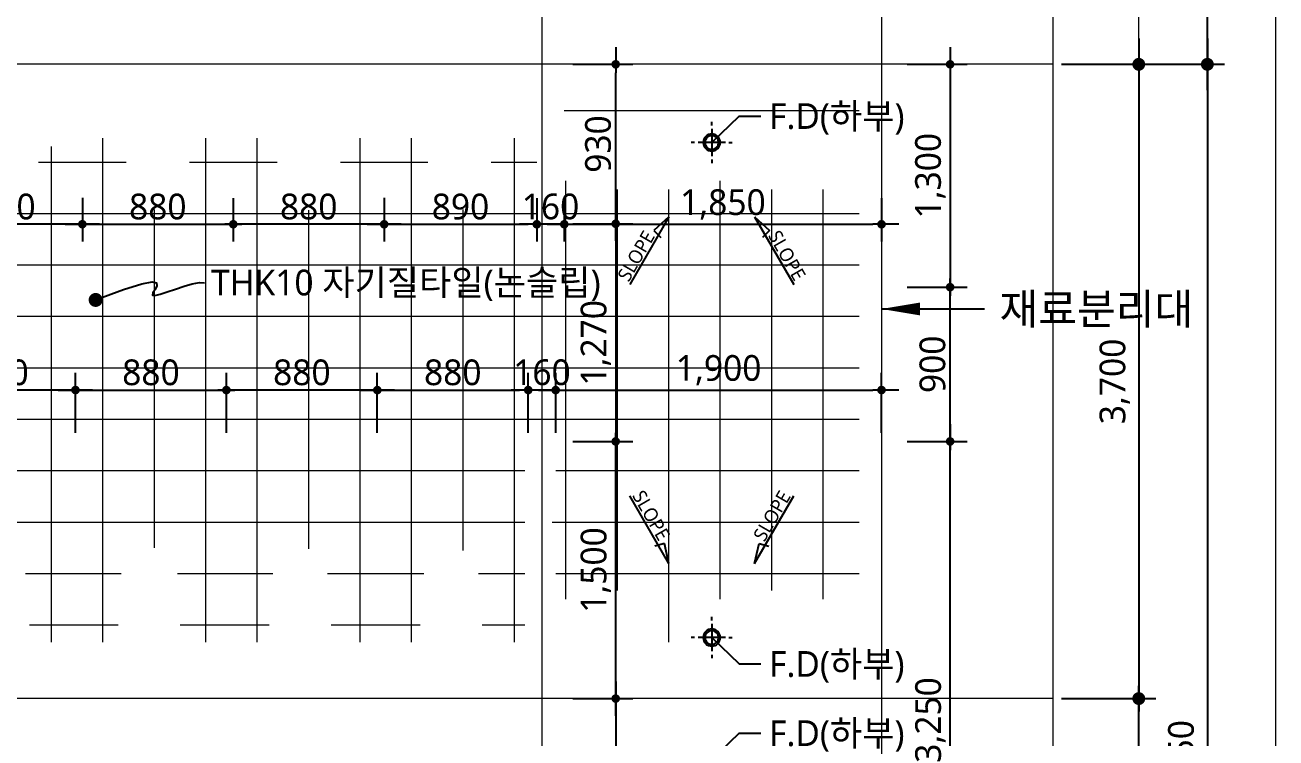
# Model space of a CAD drawing. Header units: millimetres. Extents: x -423835 to -174325, y -1379898 to -1311126.
# Drawn here: x -263883 to -256589, y -1360048 to -1355889 of the extents above; entities that cross this region are included whole.
import ezdxf
from ezdxf.enums import TextEntityAlignment as Align

# ---------------------------------------------------------------- set-up
doc = ezdxf.new("R2010")
doc.units = ezdxf.units.MM
doc.header["$LTSCALE"] = 100
doc.header["$MEASUREMENT"] = 0
doc.header["$PDSIZE"] = -10
doc.linetypes.add('CEN', pattern=[62, 60, -1, 0, -1])
doc.layers.get('0').update_dxf_attribs({"linetype": 'CONTINUOUS'})
doc.layers.get('Defpoints').update_dxf_attribs({"color": 153, "linetype": 'CONTINUOUS'})
for name, color, linetype, lineweight in [('A-AXIS-LINE', 1, 'CEN', 15), ('A-MKXS-TEXT1', 3, 'CONTINUOUS', 25), ('A-WAXK-PATT', 8, 'CONTINUOUS', 18)]:
    doc.layers.add(name, color=color, linetype=linetype, lineweight=lineweight)
for name, color, linetype in [('A-DIMS', 7, 'CONTINUOUS'), ('A-ETC-1', 7, 'CONTINUOUS'), ('A-MKXS-LEAD', 7, 'CONTINUOUS'), ('A-TXT-S', 3, 'CONTINUOUS'), ('AA-TEX-3', 3, 'CONTINUOUS'), ('ARDM', 7, 'CONTINUOUS'), ('FIX', 6, 'CONTINUOUS'), ('LEADER', 7, 'CONTINUOUS')]:
    doc.layers.add(name, color=color, linetype=linetype)
doc.layers.add('A-XXXX-NPLT', color=144, linetype='CONTINUOUS', lineweight=0, plot=False)
doc.styles.add('HY울릉도L', font='')
doc.styles.add('돋움체', font='')
doc.styles.add('맑은고딕', font='malgun.ttf')
doc.styles.get('HY울릉도L').set_extended_font_data('HYwulM')
doc.styles.get('돋움체').set_extended_font_data('DotumChe')
doc.dimstyles.new('CDIM', dxfattribs={"dimtxt": 3, "dimasz": 1.5, "dimexe": 2, "dimexo": 1, "dimgap": 1, "dimtad": 1, "dimdec": 0, "dimrnd": 0.5, "dimzin": 0, "dimdsep": 32, "dimlunit": 6, "dimtxsty": 'HY울릉도L', "dimblk1": '_CIDOT', "dimblk2": '_CIDOT', "dimsah": 1, "dimcen": 5.5, "dimclrd": 2, "dimclre": 2, "dimclrt": 7, "dimadec": 0, "dimazin": 0, "dimtfac": 1, "dimtdec": 0, "dimtix": 1, "dimtmove": 2, "dimatfit": 1, "dimldrblk": '_CIDOT', "dimfxl": 1, "dimtolj": 1, "dimtzin": 0, "dimlwd": -1, "dimarcsym": 0})

# ---------------------------------------------------------------- blocks, each defined once
blk = doc.blocks.new('지하2층 평면도$1$FD')
at = {"layer": 'FIX'}
for p, q in [((0, 100), (0, 120)), ((0, -80), (0, 80)), ((-100, 0), (-120, 0)), ((80, 0), (-80, 0)), ((100, 0), (120, 0)), ((0, -100), (0, -120))]:
    blk.add_line(p, q, dxfattribs=at)
for radius in [50, 40]:
    blk.add_circle((0, 0), radius, dxfattribs=at)
blk = doc.blocks.new('A$C136B090C')
at = {"layer": 'A-ETC-1'}
for p, q in [((-50, 329), (86, 204)), ((-50, 329), (306, -288)), ((86, 204), (22, 139))]:
    blk.add_line(p, q, dxfattribs=at)
blk = doc.blocks.new('_CIDOT')
at = {"color": 0, "linetype": 'ByBlock'}
blk.add_line((2, 0), (-1, 0), dxfattribs=at)
at = {"color": 0, "linetype": 'ByBlock', "const_width": 0.5}
blk.add_lwpolyline([(-0.25, 0, 1), (0.25, 0, 1)], format="xyb", close=True, dxfattribs=at)
blk = doc.blocks.new('*D282')
at = {"layer": 'A-DIMS', "lineweight": -2, "transparency": 16777216}
for p, q in [((-258739.2, -1358318.3), (-258389.2, -1358318.3)), ((-258739.2, -1361568.3), (-258389.2, -1361568.3))]:
    blk.add_line(p, q, dxfattribs=at)
at = {"layer": 'A-DIMS', "transparency": 16777216}
blk.add_line((-258489.2, -1361518.3), (-258489.2, -1358368.3), dxfattribs=at)
at = {"layer": 'Defpoints', "color": 0, "transparency": 16777216}
for p in [(-258789.2, -1358318.3), (-258489.2, -1358318.3), (-258789.2, -1361568.3)]:
    blk.add_point(p, dxfattribs=at)
at = {"layer": 'A-DIMS', "transparency": 16777216, "xscale": 50, "yscale": 50, "zscale": 50}
for p, rotation in [((-258489.2, -1358318.3), 90), ((-258489.2, -1361568.3), 270)]:
    blk.add_blockref('_CIDOT', p, dxfattribs=dict(at, rotation=rotation))
at = {"layer": 'A-DIMS', "color": 3, "transparency": 16777216, "insert": (-258604.3, -1359943.3), "char_height": 150, "attachment_point": 5, "rotation": 90, "style": '맑은고딕'}
blk.add_mtext('\\A1;3,250', dxfattribs=at)
blk = doc.blocks.new('*D284')
at = {"layer": 'A-DIMS', "lineweight": -2, "transparency": 16777216}
for p, q in [((-258739.2, -1357418.3), (-258389.2, -1357418.3)), ((-258739.2, -1358318.3), (-258389.2, -1358318.3))]:
    blk.add_line(p, q, dxfattribs=at)
at = {"layer": 'A-DIMS', "transparency": 16777216}
blk.add_line((-258489.2, -1358268.3), (-258489.2, -1357468.3), dxfattribs=at)
at = {"layer": 'Defpoints', "color": 0, "transparency": 16777216}
for p in [(-258789.2, -1357418.3), (-258489.2, -1357418.3), (-258789.2, -1358318.3)]:
    blk.add_point(p, dxfattribs=at)
at = {"layer": 'A-DIMS', "transparency": 16777216, "xscale": 50, "yscale": 50, "zscale": 50}
for p, rotation in [((-258489.2, -1357418.3), 90), ((-258489.2, -1358318.3), 270)]:
    blk.add_blockref('_CIDOT', p, dxfattribs=dict(at, rotation=rotation))
at = {"layer": 'A-DIMS', "color": 3, "transparency": 16777216, "insert": (-258591.7, -1357868.3), "char_height": 150, "attachment_point": 5, "rotation": 90, "style": '맑은고딕'}
blk.add_mtext('\\A1;900', dxfattribs=at)
blk = doc.blocks.new('*D285')
at = {"layer": 'A-DIMS', "lineweight": -2, "transparency": 16777216}
for p, q in [((-258739.2, -1356118.3), (-258389.2, -1356118.3)), ((-258739.2, -1357418.3), (-258389.2, -1357418.3))]:
    blk.add_line(p, q, dxfattribs=at)
at = {"layer": 'A-DIMS', "transparency": 16777216}
blk.add_line((-258489.2, -1356168.3), (-258489.2, -1357368.3), dxfattribs=at)
at = {"layer": 'Defpoints', "color": 0, "transparency": 16777216}
for p in [(-258789.2, -1356118.3), (-258789.2, -1357418.3), (-258489.2, -1357418.3)]:
    blk.add_point(p, dxfattribs=at)
at = {"layer": 'A-DIMS', "transparency": 16777216, "xscale": 50, "yscale": 50, "zscale": 50}
for p, rotation in [((-258489.2, -1356118.3), 90), ((-258489.2, -1357418.3), 270)]:
    blk.add_blockref('_CIDOT', p, dxfattribs=dict(at, rotation=rotation))
at = {"layer": 'A-DIMS', "color": 3, "transparency": 16777216, "insert": (-258604.7, -1356768.3), "char_height": 150, "attachment_point": 5, "rotation": 90, "style": '맑은고딕'}
blk.add_mtext('\\A1;1,300', dxfattribs=at)
blk = doc.blocks.new('*D288')
at = {"layer": 'A-DIMS', "lineweight": -2, "transparency": 16777216}
for p, q in [((-260689.2, -1358318.3), (-260339.2, -1358318.3)), ((-260689.2, -1359818.3), (-260339.2, -1359818.3))]:
    blk.add_line(p, q, dxfattribs=at)
at = {"layer": 'A-DIMS', "transparency": 16777216}
blk.add_line((-260439.2, -1359768.3), (-260439.2, -1358368.3), dxfattribs=at)
at = {"layer": 'Defpoints', "color": 0, "transparency": 16777216}
for p in [(-260739.2, -1358318.3), (-260439.2, -1358318.3), (-260739.2, -1359818.3)]:
    blk.add_point(p, dxfattribs=at)
at = {"layer": 'A-DIMS', "transparency": 16777216, "xscale": 50, "yscale": 50, "zscale": 50}
for p, rotation in [((-260439.2, -1358318.3), 90), ((-260439.2, -1359818.3), 270)]:
    blk.add_blockref('_CIDOT', p, dxfattribs=dict(at, rotation=rotation))
at = {"layer": 'A-DIMS', "color": 3, "transparency": 16777216, "insert": (-260554.7, -1359068.3), "char_height": 150, "attachment_point": 5, "rotation": 90, "style": '맑은고딕'}
blk.add_mtext('\\A1;1,500', dxfattribs=at)
blk = doc.blocks.new('*D289')
at = {"layer": 'A-DIMS', "lineweight": -2, "transparency": 16777216}
for p, q in [((-260689.2, -1359818.3), (-260339.2, -1359818.3)), ((-260689.2, -1361318.3), (-260339.2, -1361318.3))]:
    blk.add_line(p, q, dxfattribs=at)
at = {"layer": 'A-DIMS', "transparency": 16777216}
blk.add_line((-260439.2, -1359868.3), (-260439.2, -1361268.3), dxfattribs=at)
at = {"layer": 'Defpoints', "color": 0, "transparency": 16777216}
for p in [(-260739.2, -1359818.3), (-260739.2, -1361318.3), (-260439.2, -1361318.3)]:
    blk.add_point(p, dxfattribs=at)
at = {"layer": 'A-DIMS', "transparency": 16777216, "xscale": 50, "yscale": 50, "zscale": 50}
for p, rotation in [((-260439.2, -1359818.3), 90), ((-260439.2, -1361318.3), 270)]:
    blk.add_blockref('_CIDOT', p, dxfattribs=dict(at, rotation=rotation))
at = {"layer": 'A-DIMS', "color": 3, "transparency": 16777216, "insert": (-260554.7, -1360568.3), "char_height": 150, "attachment_point": 5, "rotation": 90, "style": '맑은고딕'}
blk.add_mtext('\\A1;1,500', dxfattribs=at)
blk = doc.blocks.new('*D290')
at = {"layer": 'A-DIMS', "lineweight": -2, "transparency": 16777216}
for p, q in [((-260689.2, -1356118.3), (-260339.2, -1356118.3)), ((-260689.2, -1357048.3), (-260339.2, -1357048.3))]:
    blk.add_line(p, q, dxfattribs=at)
at = {"layer": 'A-DIMS', "transparency": 16777216}
blk.add_line((-260439.2, -1356998.3), (-260439.2, -1356168.3), dxfattribs=at)
at = {"layer": 'Defpoints', "color": 0, "transparency": 16777216}
for p in [(-260739.2, -1356118.3), (-260439.2, -1356118.3), (-260739.2, -1357048.3)]:
    blk.add_point(p, dxfattribs=at)
at = {"layer": 'A-DIMS', "transparency": 16777216, "xscale": 50, "yscale": 50, "zscale": 50}
for p, rotation in [((-260439.2, -1356118.3), 90), ((-260439.2, -1357048.3), 270)]:
    blk.add_blockref('_CIDOT', p, dxfattribs=dict(at, rotation=rotation))
at = {"layer": 'A-DIMS', "color": 3, "transparency": 16777216, "insert": (-260541.7, -1356583.3), "char_height": 150, "attachment_point": 5, "rotation": 90, "style": '맑은고딕'}
blk.add_mtext('\\A1;930', dxfattribs=at)
blk = doc.blocks.new('*D291')
at = {"layer": 'A-DIMS', "lineweight": -2, "transparency": 16777216}
for p, q in [((-260689.2, -1357048.3), (-260339.2, -1357048.3)), ((-260689.2, -1358318.3), (-260339.2, -1358318.3))]:
    blk.add_line(p, q, dxfattribs=at)
at = {"layer": 'A-DIMS', "transparency": 16777216}
blk.add_line((-260439.2, -1357098.3), (-260439.2, -1358268.3), dxfattribs=at)
at = {"layer": 'Defpoints', "color": 0, "transparency": 16777216}
for p in [(-260739.2, -1357048.3), (-260739.2, -1358318.3), (-260439.2, -1358318.3)]:
    blk.add_point(p, dxfattribs=at)
at = {"layer": 'A-DIMS', "transparency": 16777216, "xscale": 50, "yscale": 50, "zscale": 50}
for p, rotation in [((-260439.2, -1357048.3), 90), ((-260439.2, -1358318.3), 270)]:
    blk.add_blockref('_CIDOT', p, dxfattribs=dict(at, rotation=rotation))
at = {"layer": 'A-DIMS', "color": 3, "transparency": 16777216, "insert": (-260554.7, -1357743.1), "char_height": 150, "attachment_point": 5, "rotation": 90, "style": '맑은고딕'}
blk.add_mtext('\\A1;1,270', dxfattribs=at)
blk = doc.blocks.new('*D296')
at = {"layer": 'A-DIMS', "lineweight": -2, "transparency": 16777216}
for p, q in [((-257839.2, -1356118.3), (-256889.2, -1356118.3)), ((-257839.2, -1364268.3), (-256889.2, -1364268.3))]:
    blk.add_line(p, q, dxfattribs=at)
at = {"layer": 'A-DIMS', "transparency": 16777216}
blk.add_line((-256989.2, -1356193.3), (-256989.2, -1364193.3), dxfattribs=at)
at = {"layer": 'Defpoints', "color": 0, "transparency": 16777216}
for p in [(-257889.2, -1356118.3), (-257889.2, -1364268.3), (-256989.2, -1364268.3)]:
    blk.add_point(p, dxfattribs=at)
at = {"layer": 'A-DIMS', "transparency": 16777216, "xscale": 75, "yscale": 75, "zscale": 75}
for p, rotation in [((-256989.2, -1356118.3), 90), ((-256989.2, -1364268.3), 270)]:
    blk.add_blockref('_CIDOT', p, dxfattribs=dict(at, rotation=rotation))
at = {"layer": 'A-DIMS', "color": 3, "transparency": 16777216, "insert": (-257129.7, -1360193.3), "char_height": 150, "attachment_point": 5, "rotation": 90, "style": '맑은고딕'}
blk.add_mtext('\\A1;8,150', dxfattribs=at)
blk = doc.blocks.new('*D297')
at = {"layer": 'A-DIMS', "lineweight": -2, "transparency": 16777216}
for p, q in [((-257839.2, -1359818.3), (-257289.2, -1359818.3)), ((-257839.2, -1364268.3), (-257289.2, -1364268.3))]:
    blk.add_line(p, q, dxfattribs=at)
at = {"layer": 'A-DIMS', "transparency": 16777216}
blk.add_line((-257389.2, -1364193.3), (-257389.2, -1359893.3), dxfattribs=at)
at = {"layer": 'Defpoints', "color": 0, "transparency": 16777216}
for p in [(-257889.2, -1359818.3), (-257389.2, -1359818.3), (-257889.2, -1364268.3)]:
    blk.add_point(p, dxfattribs=at)
at = {"layer": 'A-DIMS', "transparency": 16777216, "xscale": 75, "yscale": 75, "zscale": 75}
for p, rotation in [((-257389.2, -1359818.3), 90), ((-257389.2, -1364268.3), 270)]:
    blk.add_blockref('_CIDOT', p, dxfattribs=dict(at, rotation=rotation))
at = {"layer": 'A-DIMS', "color": 3, "transparency": 16777216, "insert": (-257529.3, -1362043.3), "char_height": 150, "attachment_point": 5, "rotation": 90, "style": '맑은고딕'}
blk.add_mtext('\\A1;4,450', dxfattribs=at)
blk = doc.blocks.new('*D299')
at = {"layer": 'A-DIMS', "lineweight": -2, "transparency": 16777216}
for p, q in [((-257839.2, -1356118.3), (-257289.2, -1356118.3)), ((-257839.2, -1359818.3), (-257289.2, -1359818.3))]:
    blk.add_line(p, q, dxfattribs=at)
at = {"layer": 'A-DIMS', "transparency": 16777216}
blk.add_line((-257389.2, -1356193.3), (-257389.2, -1359743.3), dxfattribs=at)
at = {"layer": 'Defpoints', "color": 0, "transparency": 16777216}
for p in [(-257889.2, -1356118.3), (-257889.2, -1359818.3), (-257389.2, -1359818.3)]:
    blk.add_point(p, dxfattribs=at)
at = {"layer": 'A-DIMS', "transparency": 16777216, "xscale": 75, "yscale": 75, "zscale": 75}
for p, rotation in [((-257389.2, -1356118.3), 90), ((-257389.2, -1359818.3), 270)]:
    blk.add_blockref('_CIDOT', p, dxfattribs=dict(at, rotation=rotation))
at = {"layer": 'A-DIMS', "color": 3, "transparency": 16777216, "insert": (-257529.3, -1357968.3), "char_height": 150, "attachment_point": 5, "rotation": 90, "style": '맑은고딕'}
blk.add_mtext('\\A1;3,700', dxfattribs=at)
blk = doc.blocks.new('*D300')
at = {"layer": 'A-DIMS', "lineweight": -2, "transparency": 16777216}
for p, q in [((-257839.2, -1353618.3), (-256889.2, -1353618.3)), ((-257839.2, -1356118.3), (-256889.2, -1356118.3))]:
    blk.add_line(p, q, dxfattribs=at)
at = {"layer": 'A-DIMS', "transparency": 16777216}
blk.add_line((-256989.2, -1356043.3), (-256989.2, -1353693.3), dxfattribs=at)
at = {"layer": 'Defpoints', "color": 0, "transparency": 16777216}
for p in [(-257889.2, -1353618.3), (-256989.2, -1353618.3), (-257889.2, -1356118.3)]:
    blk.add_point(p, dxfattribs=at)
at = {"layer": 'A-DIMS', "transparency": 16777216, "xscale": 75, "yscale": 75, "zscale": 75}
for p, rotation in [((-256989.2, -1353618.3), 90), ((-256989.2, -1356118.3), 270)]:
    blk.add_blockref('_CIDOT', p, dxfattribs=dict(at, rotation=rotation))
at = {"layer": 'A-DIMS', "color": 3, "transparency": 16777216, "insert": (-257129.3, -1354868.3), "char_height": 150, "attachment_point": 5, "rotation": 90, "style": '맑은고딕'}
blk.add_mtext('\\A1;2,500', dxfattribs=at)
blk = doc.blocks.new('*D314')
at = {"layer": 'A-DIMS', "lineweight": -2, "transparency": 16777216}
for p, q in [((-264469.2, -1358268.3), (-264469.2, -1357918.6)), ((-263589.2, -1358268.6), (-263589.2, -1357918.6))]:
    blk.add_line(p, q, dxfattribs=at)
at = {"layer": 'A-DIMS', "transparency": 16777216}
blk.add_line((-263639.2, -1358018.6), (-264419.2, -1358018.6), dxfattribs=at)
at = {"layer": 'Defpoints', "color": 0, "transparency": 16777216}
for p in [(-264469.2, -1358018.6), (-264469.2, -1358318.3), (-263589.2, -1358318.6)]:
    blk.add_point(p, dxfattribs=at)
at = {"layer": 'A-DIMS', "transparency": 16777216, "xscale": 50, "yscale": 50, "zscale": 50, "rotation": 180}
blk.add_blockref('_CIDOT', (-264469.2, -1358018.6), dxfattribs=at)
at = {"layer": 'A-DIMS', "transparency": 16777216, "xscale": 50, "yscale": 50, "zscale": 50}
blk.add_blockref('_CIDOT', (-263589.2, -1358018.6), dxfattribs=at)
at = {"layer": 'A-DIMS', "color": 3, "transparency": 16777216, "insert": (-264029.2, -1357916.1), "char_height": 150, "attachment_point": 5, "style": '맑은고딕'}
blk.add_mtext('\\A1;880', dxfattribs=at)
blk = doc.blocks.new('*D315')
at = {"layer": 'A-DIMS', "lineweight": -2, "transparency": 16777216}
for p, q in [((-262709.2, -1358268.3), (-262709.2, -1357918.6)), ((-261829.2, -1358268.6), (-261829.2, -1357918.6))]:
    blk.add_line(p, q, dxfattribs=at)
at = {"layer": 'A-DIMS', "transparency": 16777216}
blk.add_line((-261879.2, -1358018.6), (-262659.2, -1358018.6), dxfattribs=at)
at = {"layer": 'Defpoints', "color": 0, "transparency": 16777216}
for p in [(-262709.2, -1358018.6), (-262709.2, -1358318.3), (-261829.2, -1358318.6)]:
    blk.add_point(p, dxfattribs=at)
at = {"layer": 'A-DIMS', "transparency": 16777216, "xscale": 50, "yscale": 50, "zscale": 50, "rotation": 180}
blk.add_blockref('_CIDOT', (-262709.2, -1358018.6), dxfattribs=at)
at = {"layer": 'A-DIMS', "transparency": 16777216, "xscale": 50, "yscale": 50, "zscale": 50}
blk.add_blockref('_CIDOT', (-261829.2, -1358018.6), dxfattribs=at)
at = {"layer": 'A-DIMS', "color": 3, "transparency": 16777216, "insert": (-262269.2, -1357916.1), "char_height": 150, "attachment_point": 5, "style": '맑은고딕'}
blk.add_mtext('\\A1;880', dxfattribs=at)
blk = doc.blocks.new('*D316')
at = {"layer": 'A-DIMS', "lineweight": -2, "transparency": 16777216}
for p, q in [((-263589.2, -1358268.6), (-263589.2, -1357918.6)), ((-262709.2, -1358268.3), (-262709.2, -1357918.6))]:
    blk.add_line(p, q, dxfattribs=at)
at = {"layer": 'A-DIMS', "transparency": 16777216}
blk.add_line((-263539.2, -1358018.6), (-262759.2, -1358018.6), dxfattribs=at)
at = {"layer": 'Defpoints', "color": 0, "transparency": 16777216}
for p in [(-262709.2, -1358018.6), (-263589.2, -1358318.6), (-262709.2, -1358318.3)]:
    blk.add_point(p, dxfattribs=at)
at = {"layer": 'A-DIMS', "transparency": 16777216, "xscale": 50, "yscale": 50, "zscale": 50, "rotation": 180}
blk.add_blockref('_CIDOT', (-263589.2, -1358018.6), dxfattribs=at)
at = {"layer": 'A-DIMS', "transparency": 16777216, "xscale": 50, "yscale": 50, "zscale": 50}
blk.add_blockref('_CIDOT', (-262709.2, -1358018.6), dxfattribs=at)
at = {"layer": 'A-DIMS', "color": 3, "transparency": 16777216, "insert": (-263149.2, -1357916.1), "char_height": 150, "attachment_point": 5, "style": '맑은고딕'}
blk.add_mtext('\\A1;880', dxfattribs=at)
blk = doc.blocks.new('*D317')
at = {"layer": 'A-DIMS', "lineweight": -2, "transparency": 16777216}
for p, q in [((-261829.2, -1358268.6), (-261829.2, -1357918.6)), ((-260949.2, -1358268.3), (-260949.2, -1357918.6))]:
    blk.add_line(p, q, dxfattribs=at)
at = {"layer": 'A-DIMS', "transparency": 16777216}
blk.add_line((-261779.2, -1358018.6), (-260999.2, -1358018.6), dxfattribs=at)
at = {"layer": 'Defpoints', "color": 0, "transparency": 16777216}
for p in [(-260949.2, -1358018.6), (-261829.2, -1358318.6), (-260949.2, -1358318.3)]:
    blk.add_point(p, dxfattribs=at)
at = {"layer": 'A-DIMS', "transparency": 16777216, "xscale": 50, "yscale": 50, "zscale": 50, "rotation": 180}
blk.add_blockref('_CIDOT', (-261829.2, -1358018.6), dxfattribs=at)
at = {"layer": 'A-DIMS', "transparency": 16777216, "xscale": 50, "yscale": 50, "zscale": 50}
blk.add_blockref('_CIDOT', (-260949.2, -1358018.6), dxfattribs=at)
at = {"layer": 'A-DIMS', "color": 3, "transparency": 16777216, "insert": (-261389.2, -1357916.1), "char_height": 150, "attachment_point": 5, "style": '맑은고딕'}
blk.add_mtext('\\A1;880', dxfattribs=at)
blk = doc.blocks.new('*D319')
at = {"layer": 'A-DIMS', "lineweight": -2, "transparency": 16777216}
for p, q in [((-260949.2, -1358268.3), (-260949.2, -1357918.6)), ((-260789.2, -1358268.3), (-260789.2, -1357918.6))]:
    blk.add_line(p, q, dxfattribs=at)
at = {"layer": 'A-DIMS', "transparency": 16777216}
for p, q in [((-260999.2, -1358018.6), (-261049.2, -1358018.6)), ((-260789.2, -1358018.6), (-260949.2, -1358018.6)), ((-260739.2, -1358018.6), (-260689.2, -1358018.6))]:
    blk.add_line(p, q, dxfattribs=at)
at = {"layer": 'Defpoints', "color": 0, "transparency": 16777216}
for p in [(-260949.2, -1358018.6), (-260949.2, -1358318.3), (-260789.2, -1358318.3)]:
    blk.add_point(p, dxfattribs=at)
at = {"layer": 'A-DIMS', "transparency": 16777216, "xscale": 50, "yscale": 50, "zscale": 50}
blk.add_blockref('_CIDOT', (-260949.2, -1358018.6), dxfattribs=at)
at = {"layer": 'A-DIMS', "transparency": 16777216, "xscale": 50, "yscale": 50, "zscale": 50, "rotation": 180}
blk.add_blockref('_CIDOT', (-260789.2, -1358018.6), dxfattribs=at)
at = {"layer": 'A-DIMS', "color": 3, "transparency": 16777216, "insert": (-260869.2, -1357915.7), "char_height": 150, "attachment_point": 5, "style": '맑은고딕'}
blk.add_mtext('\\A1;160', dxfattribs=at)
blk = doc.blocks.new('*D321')
at = {"layer": 'A-DIMS', "lineweight": -2, "transparency": 16777216}
for p, q in [((-260789.2, -1358268.3), (-260789.2, -1357918.6)), ((-258889.2, -1358268.3), (-258889.2, -1357918.6))]:
    blk.add_line(p, q, dxfattribs=at)
at = {"layer": 'A-DIMS', "transparency": 16777216}
blk.add_line((-260739.2, -1358018.6), (-258939.2, -1358018.6), dxfattribs=at)
at = {"layer": 'Defpoints', "color": 0, "transparency": 16777216}
for p in [(-258889.2, -1358018.6), (-260789.2, -1358318.3), (-258889.2, -1358318.3)]:
    blk.add_point(p, dxfattribs=at)
at = {"layer": 'A-DIMS', "transparency": 16777216, "xscale": 50, "yscale": 50, "zscale": 50, "rotation": 180}
blk.add_blockref('_CIDOT', (-260789.2, -1358018.6), dxfattribs=at)
at = {"layer": 'A-DIMS', "transparency": 16777216, "xscale": 50, "yscale": 50, "zscale": 50}
blk.add_blockref('_CIDOT', (-258889.2, -1358018.6), dxfattribs=at)
at = {"layer": 'A-DIMS', "color": 3, "transparency": 16777216, "insert": (-259839.2, -1357903.1), "char_height": 150, "attachment_point": 5, "style": '맑은고딕'}
blk.add_mtext('\\A1;1,900', dxfattribs=at)
blk = doc.blocks.new('*D1011')
at = {"layer": 'A-DIMS', "lineweight": -2, "transparency": 16777216}
for p, q in [((-264429.2, -1356898.3), (-264429.2, -1357151.3)), ((-263549.2, -1356898), (-263549.2, -1357151.3))]:
    blk.add_line(p, q, dxfattribs=at)
at = {"layer": 'A-DIMS', "transparency": 16777216}
blk.add_line((-263599.2, -1357051.3), (-264379.2, -1357051.3), dxfattribs=at)
at = {"layer": 'Defpoints', "color": 0, "transparency": 16777216}
for p in [(-264429.2, -1356848.3), (-263549.2, -1356848), (-264429.2, -1357051.3)]:
    blk.add_point(p, dxfattribs=at)
at = {"layer": 'A-DIMS', "transparency": 16777216, "xscale": 50, "yscale": 50, "zscale": 50, "rotation": 180}
blk.add_blockref('_CIDOT', (-264429.2, -1357051.3), dxfattribs=at)
at = {"layer": 'A-DIMS', "transparency": 16777216, "xscale": 50, "yscale": 50, "zscale": 50}
blk.add_blockref('_CIDOT', (-263549.2, -1357051.3), dxfattribs=at)
at = {"layer": 'A-DIMS', "color": 3, "transparency": 16777216, "insert": (-263989.2, -1356948.8), "char_height": 150, "attachment_point": 5, "style": '맑은고딕'}
blk.add_mtext('\\A1;880', dxfattribs=at)
blk = doc.blocks.new('*D1012')
at = {"layer": 'A-DIMS', "lineweight": -2, "transparency": 16777216}
for p, q in [((-261789.2, -1356898), (-261789.2, -1357151.3)), ((-260899.2, -1356898.3), (-260899.2, -1357151.3))]:
    blk.add_line(p, q, dxfattribs=at)
at = {"layer": 'A-DIMS', "transparency": 16777216}
blk.add_line((-261739.2, -1357051.3), (-260949.2, -1357051.3), dxfattribs=at)
at = {"layer": 'Defpoints', "color": 0, "transparency": 16777216}
for p in [(-261789.2, -1356848), (-260899.2, -1356848.3), (-260899.2, -1357051.3)]:
    blk.add_point(p, dxfattribs=at)
at = {"layer": 'A-DIMS', "transparency": 16777216, "xscale": 50, "yscale": 50, "zscale": 50, "rotation": 180}
blk.add_blockref('_CIDOT', (-261789.2, -1357051.3), dxfattribs=at)
at = {"layer": 'A-DIMS', "transparency": 16777216, "xscale": 50, "yscale": 50, "zscale": 50}
blk.add_blockref('_CIDOT', (-260899.2, -1357051.3), dxfattribs=at)
at = {"layer": 'A-DIMS', "color": 3, "transparency": 16777216, "insert": (-261344.2, -1356948.8), "char_height": 150, "attachment_point": 5, "style": '맑은고딕'}
blk.add_mtext('\\A1;890', dxfattribs=at)
blk = doc.blocks.new('*D1013')
at = {"layer": 'A-DIMS', "lineweight": -2, "transparency": 16777216}
for p, q in [((-262669.2, -1356898.3), (-262669.2, -1357151.3)), ((-261789.2, -1356898), (-261789.2, -1357151.3))]:
    blk.add_line(p, q, dxfattribs=at)
at = {"layer": 'A-DIMS', "transparency": 16777216}
blk.add_line((-261839.2, -1357051.3), (-262619.2, -1357051.3), dxfattribs=at)
at = {"layer": 'Defpoints', "color": 0, "transparency": 16777216}
for p in [(-262669.2, -1356848.3), (-261789.2, -1356848), (-262669.2, -1357051.3)]:
    blk.add_point(p, dxfattribs=at)
at = {"layer": 'A-DIMS', "transparency": 16777216, "xscale": 50, "yscale": 50, "zscale": 50, "rotation": 180}
blk.add_blockref('_CIDOT', (-262669.2, -1357051.3), dxfattribs=at)
at = {"layer": 'A-DIMS', "transparency": 16777216, "xscale": 50, "yscale": 50, "zscale": 50}
blk.add_blockref('_CIDOT', (-261789.2, -1357051.3), dxfattribs=at)
at = {"layer": 'A-DIMS', "color": 3, "transparency": 16777216, "insert": (-262229.2, -1356948.8), "char_height": 150, "attachment_point": 5, "style": '맑은고딕'}
blk.add_mtext('\\A1;880', dxfattribs=at)
blk = doc.blocks.new('*D1014')
at = {"layer": 'A-DIMS', "lineweight": -2, "transparency": 16777216}
for p, q in [((-263549.2, -1356898), (-263549.2, -1357151.3)), ((-262669.2, -1356898.3), (-262669.2, -1357151.3))]:
    blk.add_line(p, q, dxfattribs=at)
at = {"layer": 'A-DIMS', "transparency": 16777216}
blk.add_line((-263499.2, -1357051.3), (-262719.2, -1357051.3), dxfattribs=at)
at = {"layer": 'Defpoints', "color": 0, "transparency": 16777216}
for p in [(-263549.2, -1356848), (-262669.2, -1356848.3), (-262669.2, -1357051.3)]:
    blk.add_point(p, dxfattribs=at)
at = {"layer": 'A-DIMS', "transparency": 16777216, "xscale": 50, "yscale": 50, "zscale": 50, "rotation": 180}
blk.add_blockref('_CIDOT', (-263549.2, -1357051.3), dxfattribs=at)
at = {"layer": 'A-DIMS', "transparency": 16777216, "xscale": 50, "yscale": 50, "zscale": 50}
blk.add_blockref('_CIDOT', (-262669.2, -1357051.3), dxfattribs=at)
at = {"layer": 'A-DIMS', "color": 3, "transparency": 16777216, "insert": (-263109.2, -1356948.8), "char_height": 150, "attachment_point": 5, "style": '맑은고딕'}
blk.add_mtext('\\A1;880', dxfattribs=at)
blk = doc.blocks.new('*D1015')
at = {"layer": 'A-DIMS', "lineweight": -2, "transparency": 16777216}
for p, q in [((-260899.2, -1356898.3), (-260899.2, -1357151.3)), ((-260739.2, -1356898.2), (-260739.2, -1357151.3))]:
    blk.add_line(p, q, dxfattribs=at)
at = {"layer": 'A-DIMS', "transparency": 16777216}
for p, q in [((-260949.2, -1357051.3), (-260999.2, -1357051.3)), ((-260739.2, -1357051.3), (-260899.2, -1357051.3)), ((-260689.2, -1357051.3), (-260639.2, -1357051.3))]:
    blk.add_line(p, q, dxfattribs=at)
at = {"layer": 'Defpoints', "color": 0, "transparency": 16777216}
for p in [(-260899.2, -1356848.3), (-260739.2, -1356848.2), (-260899.2, -1357051.3)]:
    blk.add_point(p, dxfattribs=at)
at = {"layer": 'A-DIMS', "transparency": 16777216, "xscale": 50, "yscale": 50, "zscale": 50}
blk.add_blockref('_CIDOT', (-260899.2, -1357051.3), dxfattribs=at)
at = {"layer": 'A-DIMS', "transparency": 16777216, "xscale": 50, "yscale": 50, "zscale": 50, "rotation": 180}
blk.add_blockref('_CIDOT', (-260739.2, -1357051.3), dxfattribs=at)
at = {"layer": 'A-DIMS', "color": 3, "transparency": 16777216, "insert": (-260819.2, -1356948.4), "char_height": 150, "attachment_point": 5, "style": '맑은고딕'}
blk.add_mtext('\\A1;160', dxfattribs=at)
blk = doc.blocks.new('*D1016')
at = {"layer": 'A-DIMS', "lineweight": -2, "transparency": 16777216}
for p, q in [((-260739.2, -1356898.2), (-260739.2, -1357151.3)), ((-258889.2, -1356898.9), (-258889.2, -1357151.3))]:
    blk.add_line(p, q, dxfattribs=at)
at = {"layer": 'A-DIMS', "transparency": 16777216}
blk.add_line((-260689.2, -1357051.3), (-258939.2, -1357051.3), dxfattribs=at)
at = {"layer": 'Defpoints', "color": 0, "transparency": 16777216}
for p in [(-260739.2, -1356848.2), (-258889.2, -1356848.9), (-258889.2, -1357051.3)]:
    blk.add_point(p, dxfattribs=at)
at = {"layer": 'A-DIMS', "transparency": 16777216, "xscale": 50, "yscale": 50, "zscale": 50, "rotation": 180}
blk.add_blockref('_CIDOT', (-260739.2, -1357051.3), dxfattribs=at)
at = {"layer": 'A-DIMS', "transparency": 16777216, "xscale": 50, "yscale": 50, "zscale": 50}
blk.add_blockref('_CIDOT', (-258889.2, -1357051.3), dxfattribs=at)
at = {"layer": 'A-DIMS', "color": 3, "transparency": 16777216, "insert": (-259814.2, -1356935.8), "char_height": 150, "attachment_point": 5, "style": '맑은고딕'}
blk.add_mtext('\\A1;1,850', dxfattribs=at)

msp = doc.modelspace()

# ---------------------------------------------------------------- linework, layer by layer
at = {"layer": 'A-AXIS-LINE', "ltscale": 50}
for points in [[(-260869.2, -1353418.3), (-260869.2, -1365318.3)], [(-258889.2, -1353418.3), (-258889.2, -1365318.3)], [(-257889.2, -1356118.3), (-268589.2, -1356118.3)], [(-257889.2, -1359818.3), (-268589.2, -1359818.3)]]:
    msp.add_lwpolyline(points, dxfattribs=at)
at = {"layer": 'A-MKXS-LEAD'}
for points in [[(-259879.2, -1356574.3), (-259720.1, -1356420.2), (-259593.1, -1356420.2)], [(-263471.6, -1357492.7), (-263308.5, -1357431.3), (-263202.3, -1357398.1), (-263141.8, -1357387.3), (-263116.1, -1357393.1), (-263114.2, -1357409.6), (-263125, -1357431), (-263137.6, -1357451.3), (-263140.8, -1357464.8), (-263126.4, -1357467), (-263096.2, -1357459.7), (-263054.7, -1357446), (-263006.5, -1357429.1), (-262956.1, -1357412.3), (-262908, -1357398.7), (-262866.8, -1357391.5), (-262837, -1357393.9)], [(-259879.2, -1359462.3), (-259720.1, -1359616.4), (-259593.1, -1359616.4)], [(-259879.2, -1360174.3), (-259720.1, -1360020.2), (-259593.1, -1360020.2)]]:
    msp.add_lwpolyline(points, dxfattribs=at)
at = {"layer": 'A-MKXS-LEAD', "const_width": 40}
msp.add_lwpolyline([(-263492.3, -1357494.8, -1), (-263450.8, -1357490.7, -1)], format="xyb", close=True, dxfattribs=at)
at = {"layer": 'A-WAXK-PATT'}
for p, q in [((-260739.2, -1356388.3), (-259019.2, -1356388.3)), ((-263429.2, -1359488.3), (-263429.2, -1356548.3)), ((-262829.2, -1359488.3), (-262829.2, -1356548.3)), ((-262529.2, -1359488.3), (-262529.2, -1356548.3)), ((-261929.2, -1359488.3), (-261929.2, -1356548.3)), ((-261629.2, -1359488.3), (-261629.2, -1356548.3)), ((-261029.2, -1359488.3), (-261029.2, -1356548.3)), ((-263729.2, -1359488.3), (-263729.2, -1356598.3)), ((-263804.4, -1356688.3), (-263294, -1356688.3)), ((-262924.4, -1356688.3), (-262414, -1356688.3)), ((-262044.4, -1356688.3), (-261534, -1356688.3)), ((-261164.4, -1356688.3), (-260899.2, -1356688.3)), ((-260729.2, -1359238.3), (-260729.2, -1356798.3)), ((-259829.2, -1359238.3), (-259829.2, -1356798.3)), ((-260429.2, -1359188.3), (-260429.2, -1356848.3)), ((-260129.2, -1359488.3), (-260129.2, -1356848.3)), ((-259529.2, -1359188.3), (-259529.2, -1356848.3)), ((-259229.2, -1359238.3), (-259229.2, -1356848.3)), ((-267309.2, -1356988.3), (-260899.2, -1356988.3)), ((-263129.2, -1358938.9), (-263129.2, -1356965.1)), ((-262229.2, -1358945), (-262229.2, -1356968.3)), ((-261329.2, -1358955.4), (-261329.2, -1356965.1)), ((-260739.2, -1356988.3), (-259019.2, -1356988.3)), ((-267309.2, -1357288.3), (-259019.2, -1357288.3)), ((-267309.2, -1357588.3), (-259019.2, -1357588.3)), ((-267309.2, -1357888.3), (-259019.2, -1357888.3)), ((-267309.2, -1358188.3), (-259019.2, -1358188.3)), ((-267309.2, -1358488.3), (-260969.2, -1358488.3)), ((-260789.2, -1358488.3), (-259019.2, -1358488.3)), ((-267309.2, -1358788.3), (-260969.2, -1358788.3)), ((-260809.2, -1358788.3), (-259019.2, -1358788.3)), ((-263879.9, -1359088.3), (-263323.1, -1359088.3)), ((-262995.2, -1359088.3), (-262438.4, -1359088.3)), ((-262119.9, -1359088.3), (-261558.4, -1359088.3)), ((-261239.9, -1359088.3), (-260969.2, -1359088.3)), ((-260789.2, -1359088.3), (-259019.2, -1359088.3)), ((-263858.1, -1359388.3), (-263340.2, -1359388.3)), ((-262978.1, -1359388.3), (-262460.2, -1359388.3)), ((-262098.1, -1359388.3), (-261580.2, -1359388.3)), ((-261218.1, -1359388.3), (-260969.2, -1359388.3))]:
    msp.add_line(p, q, dxfattribs=at)
at = {"layer": 'A-XXXX-NPLT'}
for points in [[(-256589.2, -1352118.3), (-269889.2, -1352118.3), (-269889.2, -1366618.3), (-256589.2, -1366618.3)], [(-256989.2, -1352518.3), (-269489.2, -1352518.3), (-269489.2, -1366218.3), (-256989.2, -1366218.3)], [(-257389.2, -1352918.3), (-269089.2, -1352918.3), (-269089.2, -1365818.3), (-257389.2, -1365818.3)], [(-257889.2, -1353418.3), (-268589.2, -1353418.3), (-268589.2, -1365318.3), (-257889.2, -1365318.3)]]:
    msp.add_lwpolyline(points, close=True, dxfattribs=at)
at = {"layer": 'LEADER'}
msp.add_lwpolyline([(-258889.2, -1357545.6, 0, 75, 0), (-258664.2, -1357545.6, 0, 0, 0), (-258664.2, -1357545.6, 0, 0, 0)], format="xyseb", dxfattribs=at)
msp.add_lwpolyline([(-258889.2, -1357545.6), (-258289.2, -1357545.6)], dxfattribs=at)

# ---------------------------------------------------------------- block references
at = {"layer": 'ARDM', "ltscale": 0.6}
for p, xscale, yscale, zscale in [((-260161.1, -1357217.8), -0.639999999999403, 0.6399999999994029, 0.6399999999994029), ((-259597.3, -1357217.8), 0.6399999999994028, 0.6399999999994028, 0.6399999999994028)]:
    msp.add_blockref('A$C136B090C', p, dxfattribs=dict(at, xscale=xscale, yscale=yscale, zscale=zscale))
at = {"layer": 'ARDM', "ltscale": 0.6, "yscale": 0.6399999999994029, "zscale": 0.6399999999994029}
for p, xscale, rotation in [((-260295.5, -1358896.4), -0.639999999999403, 240.0000000000761), ((-259462.9, -1358896.4), 0.6399999999994029, 119.9999999999239)]:
    msp.add_blockref('A$C136B090C', p, dxfattribs=dict(at, xscale=xscale, rotation=rotation))
at = {"layer": 'FIX', "xscale": -1, "rotation": 180}
for p in [(-259879.2, -1356574.3), (-259879.2, -1359462.3)]:
    msp.add_blockref('지하2층 평면도$1$FD', p, dxfattribs=at)

# ---------------------------------------------------------------- texts
at = {"layer": 'A-MKXS-TEXT1', "style": '맑은고딕'}
for p in [(-258755.1, -1356420.2), (-258755.1, -1359616.4), (-258755.1, -1360020.2)]:
    msp.add_text('F.D(하부)', height=150, dxfattribs=at).set_placement(p, align=Align.MIDDLE_RIGHT)
msp.add_text('THK10 자기질타일(논슬립)', height=150, dxfattribs=at).set_placement((-262798.8, -1357391.3), align=Align.MIDDLE_LEFT)
at = {"layer": 'A-TXT-S', "color": 3, "style": '맑은고딕'}
for rotation, p in [(60.11531, (-260363.7, -1357392.2)), (299.88469, (-259552.8, -1357117)), (300.11531, (-260345.2, -1358633.7)), (59.88469, (-259572.4, -1358908.3))]:
    msp.add_text('SLOPE', height=80, rotation=rotation, dxfattribs=at).set_placement(p)
at = {"layer": 'AA-TEX-3', "style": '돋움체'}
msp.add_text('재료분리대', height=180, dxfattribs=at).set_placement((-258201.1, -1357545.6), align=Align.MIDDLE_LEFT)

# ---------------------------------------------------------------- dimensions: what is measured, and where the dimension line sits
at = {"layer": 'A-DIMS'}
for base, p1, p2, angle, override, picture, middle in [((-256989.2, -1353618.3), (-257889.2, -1356118.3), (-257889.2, -1353618.3), 90, {"dimscale": 50, "dimtxt": 3, "dimtxsty": '맑은고딕', "dimclrd": 256, "dimclre": 256, "dimclrt": 3}, '*D300', (-257129.3, -1354868.3)), ((-256989.2, -1364268.3), (-257889.2, -1356118.3), (-257889.2, -1364268.3), 270, {"dimscale": 50, "dimtxt": 3, "dimtxsty": '맑은고딕', "dimclrd": 256, "dimclre": 256, "dimclrt": 3}, '*D296', (-257129.7, -1360193.3)), ((-257389.2, -1359818.3), (-257889.2, -1356118.3), (-257889.2, -1359818.3), 90, {"dimscale": 50, "dimtxt": 3, "dimtxsty": '맑은고딕', "dimclrd": 256, "dimclre": 256, "dimclrt": 3}, '*D299', (-257529.3, -1357968.3)), ((-260439.2, -1356118.3), (-260739.2, -1357048.3), (-260739.2, -1356118.3), 90, {"dimscale": 50, "dimtxt": 3, "dimasz": 1, "dimgap": 0.5, "dimtxsty": '맑은고딕', "dimclrd": 256, "dimclre": 256, "dimclrt": 3}, '*D290', (-260541.7, -1356583.3)), ((-258489.2, -1357418.3), (-258789.2, -1356118.3), (-258789.2, -1357418.3), 270, {"dimscale": 50, "dimasz": 1, "dimgap": 0.5, "dimtxsty": '맑은고딕', "dimclrd": 256, "dimclre": 256, "dimclrt": 3}, '*D285', (-258604.7, -1356768.3)), ((-264429.2, -1357051.3), (-263549.2, -1356848), (-264429.2, -1356848.3), 180, {"dimscale": 50, "dimtxt": 3, "dimasz": 1, "dimgap": 0.5, "dimtxsty": '맑은고딕', "dimclrd": 256, "dimclre": 256, "dimclrt": 3}, '*D1011', (-263989.2, -1356948.8)), ((-262669.2, -1357051.3), (-261789.2, -1356848), (-262669.2, -1356848.3), 180, {"dimscale": 50, "dimtxt": 3, "dimasz": 1, "dimgap": 0.5, "dimtxsty": '맑은고딕', "dimclrd": 256, "dimclre": 256, "dimclrt": 3}, '*D1013', (-262229.2, -1356948.8)), ((-260899.2, -1357051.3), (-260739.2, -1356848.2), (-260899.2, -1356848.3), 180, {"dimscale": 50, "dimtxt": 3, "dimasz": 1, "dimgap": 0.5, "dimtxsty": '맑은고딕', "dimclrd": 256, "dimclre": 256, "dimclrt": 3}, '*D1015', (-260819.2, -1356948.4)), ((-258489.2, -1357418.3), (-258789.2, -1358318.3), (-258789.2, -1357418.3), 90, {"dimscale": 50, "dimasz": 1, "dimgap": 0.5, "dimtxsty": '맑은고딕', "dimclrd": 256, "dimclre": 256, "dimclrt": 3}, '*D284', (-258591.7, -1357868.3)), ((-264469.2, -1358018.6), (-263589.2, -1358318.6), (-264469.2, -1358318.3), 180, {"dimscale": 50, "dimtxt": 3, "dimasz": 1, "dimgap": 0.5, "dimtxsty": '맑은고딕', "dimclrd": 256, "dimclre": 256, "dimclrt": 3}, '*D314', (-264029.2, -1357916.1)), ((-262709.2, -1358018.6), (-261829.2, -1358318.6), (-262709.2, -1358318.3), 180, {"dimscale": 50, "dimtxt": 3, "dimasz": 1, "dimgap": 0.5, "dimtxsty": '맑은고딕', "dimclrd": 256, "dimclre": 256, "dimclrt": 3}, '*D315', (-262269.2, -1357916.1)), ((-260949.2, -1358018.6), (-260789.2, -1358318.3), (-260949.2, -1358318.3), 180, {"dimscale": 50, "dimtxt": 3, "dimasz": 1, "dimgap": 0.5, "dimtxsty": '맑은고딕', "dimclrd": 256, "dimclre": 256, "dimclrt": 3}, '*D319', (-260869.2, -1357915.7)), ((-260439.2, -1358318.3), (-260739.2, -1359818.3), (-260739.2, -1358318.3), 90, {"dimscale": 50, "dimtxt": 3, "dimasz": 1, "dimgap": 0.5, "dimtxsty": '맑은고딕', "dimclrd": 256, "dimclre": 256, "dimclrt": 3}, '*D288', (-260554.7, -1359068.3)), ((-258489.2, -1358318.3), (-258789.2, -1361568.3), (-258789.2, -1358318.3), 90, {"dimscale": 50, "dimasz": 1, "dimgap": 0.5, "dimtxsty": '맑은고딕', "dimclrd": 256, "dimclre": 256, "dimclrt": 3}, '*D282', (-258604.3, -1359943.3)), ((-260439.2, -1361318.3), (-260739.2, -1359818.3), (-260739.2, -1361318.3), 270, {"dimscale": 50, "dimtxt": 3, "dimasz": 1, "dimgap": 0.5, "dimtxsty": '맑은고딕', "dimclrd": 256, "dimclre": 256, "dimclrt": 3}, '*D289', (-260554.7, -1360568.3)), ((-257389.2, -1359818.3), (-257889.2, -1364268.3), (-257889.2, -1359818.3), 270, {"dimscale": 50, "dimtxt": 3, "dimtxsty": '맑은고딕', "dimclrd": 256, "dimclre": 256, "dimclrt": 3}, '*D297', (-257529.3, -1362043.3))]:
    dim = msp.add_linear_dim(base=base, p1=p1, p2=p2, angle=angle, dimstyle='CDIM', override=override, dxfattribs=at)
    dim.commit()
    dim.dimension.update_dxf_attribs({"geometry": picture, "text_midpoint": middle})
for base, p1, p2, picture, middle in [((-262669.2, -1357051.3), (-263549.2, -1356848), (-262669.2, -1356848.3), '*D1014', (-263109.2, -1356948.8)), ((-260899.2, -1357051.3), (-261789.2, -1356848), (-260899.2, -1356848.3), '*D1012', (-261344.2, -1356948.8)), ((-258889.2, -1357051.3), (-260739.2, -1356848.2), (-258889.2, -1356848.9), '*D1016', (-259814.2, -1356935.8)), ((-262709.2, -1358018.6), (-263589.2, -1358318.6), (-262709.2, -1358318.3), '*D316', (-263149.2, -1357916.1)), ((-260949.2, -1358018.6), (-261829.2, -1358318.6), (-260949.2, -1358318.3), '*D317', (-261389.2, -1357916.1)), ((-258889.2, -1358018.6), (-260789.2, -1358318.3), (-258889.2, -1358318.3), '*D321', (-259839.2, -1357903.1))]:
    dim = msp.add_linear_dim(base=base, p1=p1, p2=p2, dimstyle='CDIM', override={"dimscale": 50, "dimtxt": 3, "dimasz": 1, "dimgap": 0.5, "dimtxsty": '맑은고딕', "dimclrd": 256, "dimclre": 256, "dimclrt": 3}, dxfattribs=at)
    dim.commit()
    dim.dimension.update_dxf_attribs({"geometry": picture, "text_midpoint": middle})
dim = msp.add_linear_dim(base=(-260439.2, -1358318.3), p1=(-260739.2, -1357048.3), p2=(-260739.2, -1358318.3), angle=270, dimstyle='CDIM', override={"dimscale": 50, "dimasz": 1, "dimgap": 0.5, "dimtxsty": '맑은고딕', "dimclrd": 256, "dimclre": 256, "dimclrt": 3}, dxfattribs=at)
dim.commit()
dim.dimension.update_dxf_attribs({"geometry": '*D291', "text_midpoint": (-260554.7, -1357743.1), "dimtype": 160})

doc.saveas('drawing.dxf')
